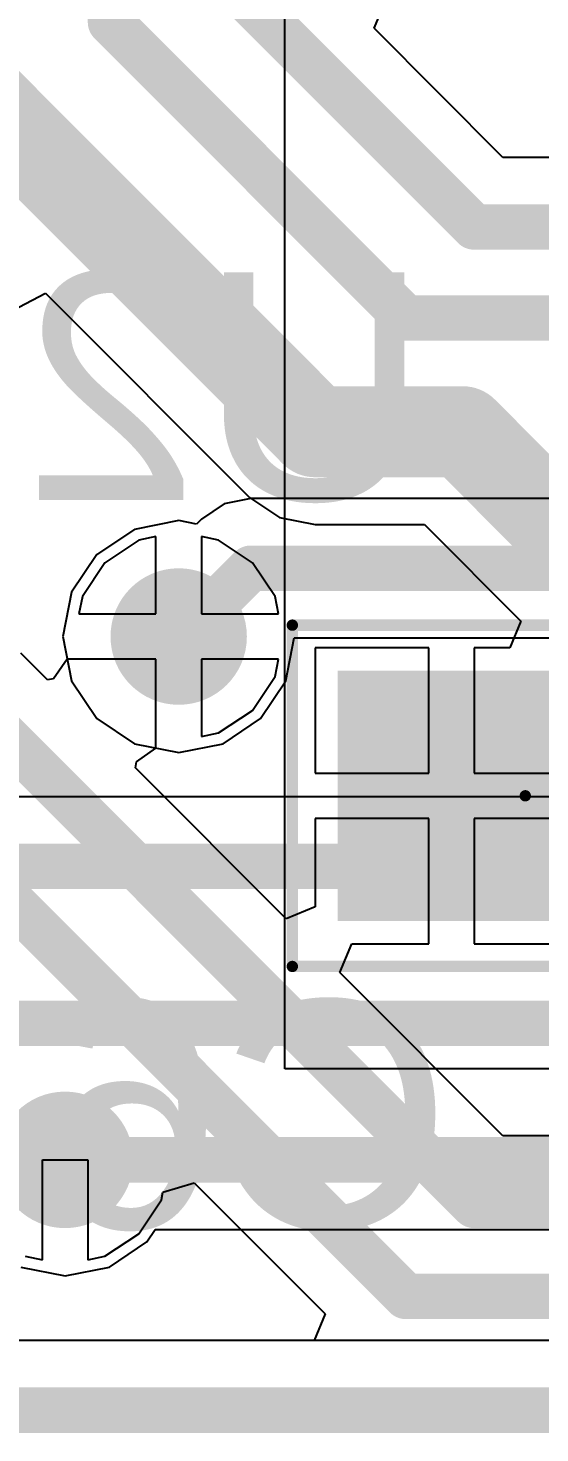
# Model space of a CAD drawing. Header units: inches. Extents: x -0.1 to 84.5, y -0.1 to 23.7.
# Drawn here: x 30.44 to 32.69, y -0.1 to 6.07 of the extents above; entities that cross this region are included whole.
import ezdxf

# ---------------------------------------------------------------- set-up
doc = ezdxf.new("R2010")
doc.units = ezdxf.units.IN
for name, color, linetype in [('Bottom 3D Body', 56, 'Continuous'), ('Bottom Courtyard', 56, 'Continuous'), ('Bottom Layer', 5, 'Continuous'), ('Bottom Overlay', 54, 'Continuous'), ('Bottom Paste', 16, 'Continuous'), ('Bottom Solder', 6, 'Continuous'), ('Keep-Out Layer', 6, 'Continuous'), ('Top Layer', 1, 'Continuous'), ('Top Overlay', 2, 'Continuous'), ('Via Holes', 16, 'Continuous')]:
    doc.layers.add(name, color=color, linetype=linetype)
doc.styles.add('Arial', font='', dxfattribs={"height": 0.2})
doc.styles.get('Arial').set_extended_font_data('Arial')

# ---------------------------------------------------------------- blocks, each defined once
blk = doc.blocks.new('CAPC0603_1608_55_N_B_103')
at = {"layer": 'Bottom Layer'}
for points in [[(-0.35, 0.5), (-0.35, -0.5), (-1.25, -0.5), (-1.25, 0.5)], [(1.25, 0.5), (1.25, -0.5), (0.35, -0.5), (0.35, 0.5)]]:
    blk.add_hatch(color=5, dxfattribs=at).paths.add_polyline_path(points)
at = {"layer": 'Bottom Paste'}
for points in [[(-0.35, 0.5), (-0.35, -0.5), (-1.25, -0.5), (-1.25, 0.5)], [(1.25, 0.5), (1.25, -0.5), (0.35, -0.5), (0.35, 0.5)]]:
    blk.add_hatch(color=16, dxfattribs=at).paths.add_polyline_path(points)
at = {"layer": 'Bottom Solder'}
for points in [[(-0.3, 0.55), (-0.3, -0.55), (-1.3, -0.55), (-1.3, 0.55)], [(1.3, 0.55), (1.3, -0.55), (0.3, -0.55), (0.3, 0.55)]]:
    blk.add_hatch(color=6, dxfattribs=at).paths.add_polyline_path(points)
at = {"layer": 'Bottom 3D Body'}
for points in [[(-0.875, 0.475, 0.1, 0.1, 0), (0.875, 0.475, 0.1, 0.1, 0)], [(-0.875, -0.475, 0.1, 0.1, 0), (-0.875, 0.475, 0.1, 0.1, 0)], [(0.875, -0.475, 0.1, 0.1, 0), (0.875, 0.475, 0.1, 0.1, 0)], [(-0.875, -0.475, 0.1, 0.1, 0), (0.875, -0.475, 0.1, 0.1, 0)]]:
    blk.add_lwpolyline(points, format="xyseb", dxfattribs=at)
for points in [[(-0.9, 0.475, 0.05, 0.05, 1), (-0.85, 0.475, 0.05, 0.05, 1)], [(-0.9, 0.475, 0.05, 0.05, 1), (-0.85, 0.475, 0.05, 0.05, 1)], [(0.85, 0.475, 0.05, 0.05, 1), (0.9, 0.475, 0.05, 0.05, 1)], [(0.85, 0.475, 0.05, 0.05, 1), (0.9, 0.475, 0.05, 0.05, 1)], [(-0.9, -0.475, 0.05, 0.05, 1), (-0.85, -0.475, 0.05, 0.05, 1)], [(-0.9, -0.475, 0.05, 0.05, 1), (-0.85, -0.475, 0.05, 0.05, 1)], [(0.85, -0.475, 0.05, 0.05, 1), (0.9, -0.475, 0.05, 0.05, 1)], [(0.85, -0.475, 0.05, 0.05, 1), (0.9, -0.475, 0.05, 0.05, 1)]]:
    blk.add_lwpolyline(points, format="xyseb", close=True, dxfattribs=at)
at = {"layer": 'Bottom Courtyard'}
for points in [[(-1.5, 0.75, 0.05, 0.05, 0), (1.5, 0.75, 0.05, 0.05, 0)], [(-1.5, -0.75, 0.05, 0.05, 0), (-1.5, 0.75, 0.05, 0.05, 0)], [(1.5, -0.75, 0.05, 0.05, 0), (1.5, 0.75, 0.05, 0.05, 0)], [(0, -0.475, 0.05, 0.05, 0), (0, 0.475, 0.05, 0.05, 0)], [(-0.475, 0, 0.05, 0.05, 0), (0.475, 0, 0.05, 0.05, 0)], [(-1.5, -0.75, 0.05, 0.05, 0), (1.5, -0.75, 0.05, 0.05, 0)]]:
    blk.add_lwpolyline(points, format="xyseb", dxfattribs=at)
for points in [[(-1.5125, 0.75, 0.025, 0.025, 1), (-1.4875, 0.75, 0.025, 0.025, 1)], [(-1.5125, 0.75, 0.025, 0.025, 1), (-1.4875, 0.75, 0.025, 0.025, 1)], [(1.4875, 0.75, 0.025, 0.025, 1), (1.5125, 0.75, 0.025, 0.025, 1)], [(1.4875, 0.75, 0.025, 0.025, 1), (1.5125, 0.75, 0.025, 0.025, 1)], [(-0.0125, 0.475, 0.025, 0.025, 1), (0.0125, 0.475, 0.025, 0.025, 1)], [(-0.4875, 0, 0.025, 0.025, 1), (-0.4625, 0, 0.025, 0.025, 1)], [(0.4625, 0, 0.025, 0.025, 1), (0.4875, 0, 0.025, 0.025, 1)], [(-0.0125, -0.475, 0.025, 0.025, 1), (0.0125, -0.475, 0.025, 0.025, 1)], [(-1.5125, -0.75, 0.025, 0.025, 1), (-1.4875, -0.75, 0.025, 0.025, 1)], [(-1.5125, -0.75, 0.025, 0.025, 1), (-1.4875, -0.75, 0.025, 0.025, 1)], [(1.4875, -0.75, 0.025, 0.025, 1), (1.5125, -0.75, 0.025, 0.025, 1)], [(1.4875, -0.75, 0.025, 0.025, 1), (1.5125, -0.75, 0.025, 0.025, 1)]]:
    blk.add_lwpolyline(points, format="xyseb", close=True, dxfattribs=at)
at = {"layer": 'Bottom Overlay'}
for points in [[(-0.05, 0.4, 0.2, 0.2, 0), (0.05, 0.4, 0.2, 0.2, 0)], [(-0.05, -0.4, 0.2, 0.2, 0), (0.05, -0.4, 0.2, 0.2, 0)]]:
    blk.add_lwpolyline(points, format="xyseb", dxfattribs=at)
for points in [[(-0.1, 0.4, 0.1, 0.1, 1), (0, 0.4, 0.1, 0.1, 1)], [(0, 0.4, 0.1, 0.1, 1), (0.1, 0.4, 0.1, 0.1, 1)], [(-0.1, -0.4, 0.1, 0.1, 1), (0, -0.4, 0.1, 0.1, 1)], [(0, -0.4, 0.1, 0.1, 1), (0.1, -0.4, 0.1, 0.1, 1)]]:
    blk.add_lwpolyline(points, format="xyseb", close=True, dxfattribs=at)

msp = doc.modelspace()

# ---------------------------------------------------------------- hatches: boundary and pattern name
at = {"layer": 'Bottom Layer'}
h = msp.add_hatch(color=5, dxfattribs=at)
edge = h.paths.add_edge_path()
edge.add_arc((31.1, 3.4), 0.3, 0, 360)
h = msp.add_hatch(color=5, dxfattribs=at)
edge = h.paths.add_edge_path()
edge.add_arc((30.6, 1.1), 0.3, 0, 360)
at = {"layer": 'Top Layer'}
h = msp.add_hatch(color=1, dxfattribs=at)
edge = h.paths.add_edge_path()
edge.add_arc((31.1, 3.4), 0.3, 0, 360)
h = msp.add_hatch(color=1, dxfattribs=at)
edge = h.paths.add_edge_path()
edge.add_arc((30.6, 1.1), 0.3, 0, 360)
at = {"layer": 'Via Holes'}
h = msp.add_hatch(color=7, dxfattribs=at)
edge = h.paths.add_edge_path()
edge.add_arc((31.1, 3.4), 0.15, 0, 360)
h = msp.add_hatch(color=7, dxfattribs=at)
edge = h.paths.add_edge_path()
edge.add_arc((30.6, 1.1), 0.15, 0, 360)

# ---------------------------------------------------------------- linework, layer by layer
at = {"layer": 'Bottom Layer'}
for p, q in [((31.9596, 6.073), (32.0122, 6.2)), ((32.5267, 5.5059), (31.9596, 6.073)), ((33.4, 5.5059), (32.5267, 5.5059)), ((30.3965, 4.8471), (30.5135, 4.9097)), ((30.5135, 4.9097), (31.4116, 4.0116)), ((31.4116, 4.0116), (31.4116, 4.0116)), ((31.4116, 4.0116), (31.5439, 3.9232)), ((31.5439, 3.9232), (31.7, 3.8922)), ((31.7, 3.8922), (32.1811, 3.8922)), ((32.1811, 3.8922), (32.6059, 3.4674)), ((31, 3.8389), (30.9244, 3.8239)), ((31, 3.5), (31, 3.8389)), ((31.2756, 3.8239), (31.2, 3.8389)), ((31.2, 3.8389), (31.2, 3.5)), ((30.9244, 3.8239), (30.7756, 3.7244)), ((31.4244, 3.7244), (31.2756, 3.8239)), ((30.7756, 3.7244), (30.6761, 3.5756)), ((31.5239, 3.5756), (31.4244, 3.7244)), ((30.6761, 3.5756), (30.6611, 3.5)), ((31.5389, 3.5), (31.5239, 3.5756)), ((30.6611, 3.5), (31, 3.5)), ((31.2, 3.5), (31.5389, 3.5)), ((32.6059, 3.4674), (32.5573, 3.35)), ((32.2, 3.35), (31.7, 3.35)), ((31.7, 3.35), (31.7, 2.8)), ((32.2, 2.8), (32.2, 3.35)), ((32.5573, 3.35), (32.4, 3.35)), ((32.4, 3.35), (32.4, 2.8)), ((30.5222, 3.2104), (30.4059, 3.3267)), ((30.609, 3.3), (30.5486, 3.2144)), ((31, 3.3), (30.609, 3.3)), ((31, 2.909), (31, 3.3)), ((31.5389, 3.3), (31.2, 3.3)), ((31.2, 3.3), (31.2, 2.9611)), ((31.5239, 3.2244), (31.5389, 3.3)), ((30.5486, 3.2144), (30.5222, 3.2104)), ((31.4244, 3.0756), (31.5239, 3.2244)), ((31.2756, 2.9761), (31.4244, 3.0756)), ((31.2, 2.9611), (31.2756, 2.9761)), ((30.9144, 2.8486), (31, 2.909)), ((30.9104, 2.8222), (30.9144, 2.8486)), ((31.573, 2.1596), (30.9104, 2.8222)), ((31.7, 2.8), (32.2, 2.8)), ((32.4, 2.8), (32.9, 2.8)), ((32.2, 2.6), (31.7, 2.6)), ((31.7, 2.6), (31.7, 2.2122)), ((32.2, 2.05), (32.2, 2.6)), ((32.9, 2.6), (32.4, 2.6)), ((32.4, 2.6), (32.4, 2.05)), ((31.7, 2.2122), (31.573, 2.1596)), ((31.8096, 1.923), (31.8622, 2.05)), ((31.8622, 2.05), (32.2, 2.05)), ((32.4, 2.05), (32.9, 2.05)), ((32.5267, 1.2059), (31.8096, 1.923)), ((36.261, 1.2059), (32.5267, 1.2059)), ((30.5, 0.6611), (30.5, 1.1)), ((30.5, 1.1), (30.7, 1.1)), ((30.7, 1.1), (30.7, 0.6611)), ((31.0304, 0.9574), (31.1682, 0.9992)), ((31.1682, 0.9992), (31.7442, 0.4232)), ((31.0239, 0.9244), (31.0304, 0.9574)), ((30.9244, 0.7756), (31.0239, 0.9244)), ((30.7756, 0.6761), (30.9244, 0.7756)), ((30.4244, 0.6761), (30.5, 0.6611)), ((30.7, 0.6611), (30.7756, 0.6761)), ((31.7442, 0.4232), (31.6956, 0.3059)), ((31.6956, 0.3059), (27.3907, 0.3059))]:
    msp.add_line(p, q, dxfattribs=at)
for points in [[(30.8, 6.1, 0.2, 0.2, 0), (30.8, 8.3, 0.2, 0.2, 0)], [(31.2, 6.4, 0.2, 0.2, 0), (32.4, 5.2, 0.2, 0.2, 0)], [(30.8, 6.1, 0.2, 0.2, 0), (32.1, 4.8, 0.2, 0.2, 0)], [(30.1617, 5.8383, 0.4, 0.4, 0), (31.7, 4.3, 0.4, 0.4, 0)], [(32.4, 5.2, 0.2, 0.2, 0), (33.4, 5.2, 0.2, 0.2, 0)], [(32.1, 4.8, 0.2, 0.2, 0), (32.8, 4.8, 0.2, 0.2, 0)], [(31.7, 4.3, 0.4, 0.4, 0), (32.35, 4.3, 0.4, 0.4, 0)], [(32.35, 4.3, 0.4, 0.4, 0), (33.9, 2.75, 0.4, 0.4, 0)], [(30.1, 3.2, 0.2, 0.2, 0), (32.4, 0.9, 0.2, 0.2, 0)], [(30.3, 2.3, 0.2, 0.2, 0), (32.1, 0.5, 0.2, 0.2, 0)], [(32.4, 0.9, 0.2, 0.2, 0), (41.2, 0.9, 0.2, 0.2, 0)], [(32.1, 0.5, 0.2, 0.2, 0), (42.6, 0.5, 0.2, 0.2, 0)]]:
    msp.add_lwpolyline(points, format="xyseb", dxfattribs=at)
for points in [[(30.75, 6.1, 0.1, 0.1, 1), (30.85, 6.1, 0.1, 0.1, 1)], [(30.75, 6.1, 0.1, 0.1, 1), (30.85, 6.1, 0.1, 0.1, 1)], [(32.35, 5.2, 0.1, 0.1, 1), (32.45, 5.2, 0.1, 0.1, 1)], [(32.35, 5.2, 0.1, 0.1, 1), (32.45, 5.2, 0.1, 0.1, 1)], [(32.05, 4.8, 0.1, 0.1, 1), (32.15, 4.8, 0.1, 0.1, 1)], [(32.05, 4.8, 0.1, 0.1, 1), (32.15, 4.8, 0.1, 0.1, 1)], [(31.6, 4.3, 0.2, 0.2, 1), (31.8, 4.3, 0.2, 0.2, 1)], [(31.6, 4.3, 0.2, 0.2, 1), (31.8, 4.3, 0.2, 0.2, 1)], [(32.25, 4.3, 0.2, 0.2, 1), (32.45, 4.3, 0.2, 0.2, 1)], [(32.25, 4.3, 0.2, 0.2, 1), (32.45, 4.3, 0.2, 0.2, 1)], [(32.35, 0.9, 0.1, 0.1, 1), (32.45, 0.9, 0.1, 0.1, 1)], [(32.35, 0.9, 0.1, 0.1, 1), (32.45, 0.9, 0.1, 0.1, 1)], [(32.05, 0.5, 0.1, 0.1, 1), (32.15, 0.5, 0.1, 0.1, 1)], [(32.05, 0.5, 0.1, 0.1, 1), (32.15, 0.5, 0.1, 0.1, 1)]]:
    msp.add_lwpolyline(points, format="xyseb", close=True, dxfattribs=at)
at = {"layer": 'Keep-Out Layer'}
msp.add_lwpolyline([(0, 0, 0.2, 0.2, 0), (84.3787, 0, 0.2, 0.2, 0)], format="xyseb", dxfattribs=at)
at = {"layer": 'Top Layer'}
for p, q in [((31.3001, 3.9826), (31.2009, 3.9163)), ((31.4172, 4.0059), (31.3001, 3.9826)), ((32.903, 4.0059), (31.4172, 4.0059)), ((31.4172, 4.0059), (31.4172, 4.0059)), ((31.1, 3.9098), (30.9049, 3.871)), ((31.1787, 3.8941), (31.1, 3.9098)), ((31.2009, 3.9163), (31.1787, 3.8941)), ((31.2009, 3.9163), (31.2009, 3.9163)), ((30.9049, 3.871), (30.7395, 3.7605)), ((30.7395, 3.7605), (30.629, 3.5951)), ((30.629, 3.5951), (30.5902, 3.4)), ((30.5902, 3.4), (30.629, 3.2049)), ((31.571, 3.2049), (31.6086, 3.3941)), ((31.6086, 3.3941), (32.8816, 3.3941)), ((30.629, 3.2049), (30.7395, 3.0395)), ((31.4605, 3.0395), (31.571, 3.2049)), ((30.7395, 3.0395), (30.9049, 2.929)), ((31.2951, 2.929), (31.4605, 3.0395)), ((30.9049, 2.929), (31.1, 2.8902)), ((31.1, 2.8902), (31.2951, 2.929)), ((32.7923, 2.6959), (27.8378, 2.6959)), ((30.9605, 0.7395), (30.997, 0.7941)), ((30.997, 0.7941), (34.3, 0.7941)), ((30.7951, 0.629), (30.9605, 0.7395)), ((30.4049, 0.629), (30.6, 0.5902)), ((30.6, 0.5902), (30.7951, 0.629)), ((83.7655, 0.3059), (27.3306, 0.3059))]:
    msp.add_line(p, q, dxfattribs=at)
for points in [[(31.1172, 3.4, 0.2, 0.2, 0), (31.4172, 3.7, 0.2, 0.2, 0)], [(31.4172, 3.7, 0.2, 0.2, 0), (34.7, 3.7, 0.2, 0.2, 0)], [(31.1, 3.4, 0.2, 0.2, 0), (31.1172, 3.4, 0.2, 0.2, 0)], [(27.7111, 2.39, 0.2, 0.2, 0), (32.919, 2.39, 0.2, 0.2, 0)], [(26.9, 1.7, 0.2, 0.2, 0), (33.7, 1.7, 0.2, 0.2, 0)], [(30.6172, 1.1, 0.2, 0.2, 0), (34.3, 1.1, 0.2, 0.2, 0)]]:
    msp.add_lwpolyline(points, format="xyseb", dxfattribs=at)
for points in [[(31.3672, 3.7, 0.1, 0.1, 1), (31.4672, 3.7, 0.1, 0.1, 1)], [(31.3672, 3.7, 0.1, 0.1, 1), (31.4672, 3.7, 0.1, 0.1, 1)], [(31.05, 3.4, 0.1, 0.1, 1), (31.15, 3.4, 0.1, 0.1, 1)], [(31.0672, 3.4, 0.1, 0.1, 1), (31.1672, 3.4, 0.1, 0.1, 1)], [(31.0672, 3.4, 0.1, 0.1, 1), (31.1672, 3.4, 0.1, 0.1, 1)], [(30.5672, 1.1, 0.1, 0.1, 1), (30.6672, 1.1, 0.1, 0.1, 1)]]:
    msp.add_lwpolyline(points, format="xyseb", close=True, dxfattribs=at)
at = {"layer": 'Top Overlay'}
for p, q in [((31.5665, 1.5), (31.5665, 17.7492)), ((37.0013, 1.5), (31.5665, 1.5))]:
    msp.add_line(p, q, dxfattribs=at)

# ---------------------------------------------------------------- block references
msp.add_blockref('CAPC0603_1608_55_N_B_103', (33.1, 2.7))

# ---------------------------------------------------------------- texts
at = {"layer": 'Bottom Overlay', "style": 'Arial', "text_generation_flag": 2}
for s, p in [('U2', (32.2, 4)), ('C6', (32.3, 0.8))]:
    msp.add_text(s, height=1, dxfattribs=at).set_placement(p)

doc.saveas('drawing.dxf')
